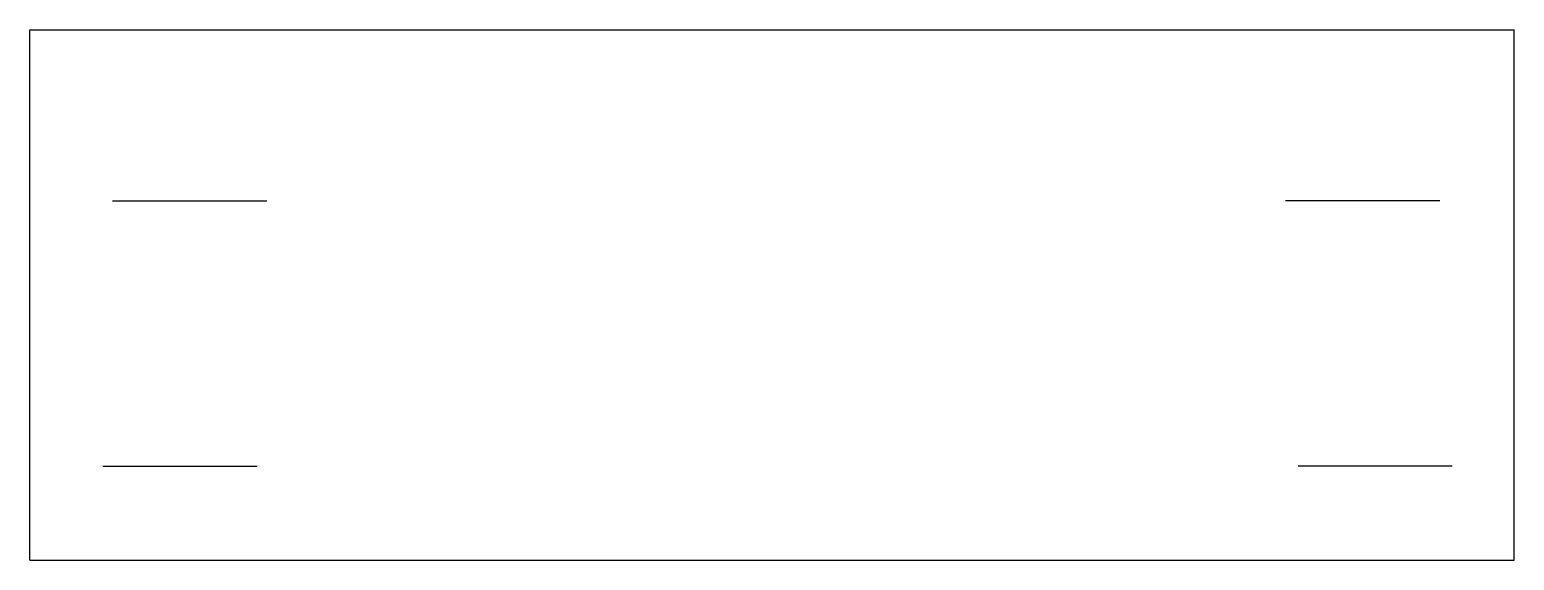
# Model space of a CAD drawing. Extents: x 0 to 914, y 0 to 342.
# Drawn here: x 528.7 to 913.7, y 204.4 to 342 of the extents above; entities that cross this region are included whole.
import ezdxf

# ---------------------------------------------------------------- set-up
doc = ezdxf.new("R2010")
doc.units = 0
doc.linetypes.add('SLD-CONTINUA', pattern=[0])
doc.layers.get('0').update_dxf_attribs({"linetype": 'CONTINUOUS'})
doc.layers.add('MARCADO', color=5, linetype='CONTINUOUS')

msp = doc.modelspace()

# ---------------------------------------------------------------- linework, layer by layer
at = {"color": 7, "linetype": 'SLD-CONTINUA'}
for p, q in [((528.704, 204.437), (528.704, 342.037)), ((528.704, 342.037), (913.704, 342.037)), ((913.704, 204.437), (913.704, 342.037)), ((528.704, 204.437), (913.704, 204.437))]:
    msp.add_line(p, q, dxfattribs=at)
at = {"layer": 'MARCADO'}
for p, q in [((550.19, 297.637), (590.19, 297.637)), ((894.362, 297.637), (854.362, 297.637)), ((547.668, 228.837), (587.668, 228.837)), ((897.632, 228.837), (857.632, 228.837))]:
    msp.add_line(p, q, dxfattribs=at)

doc.saveas('drawing.dxf')
